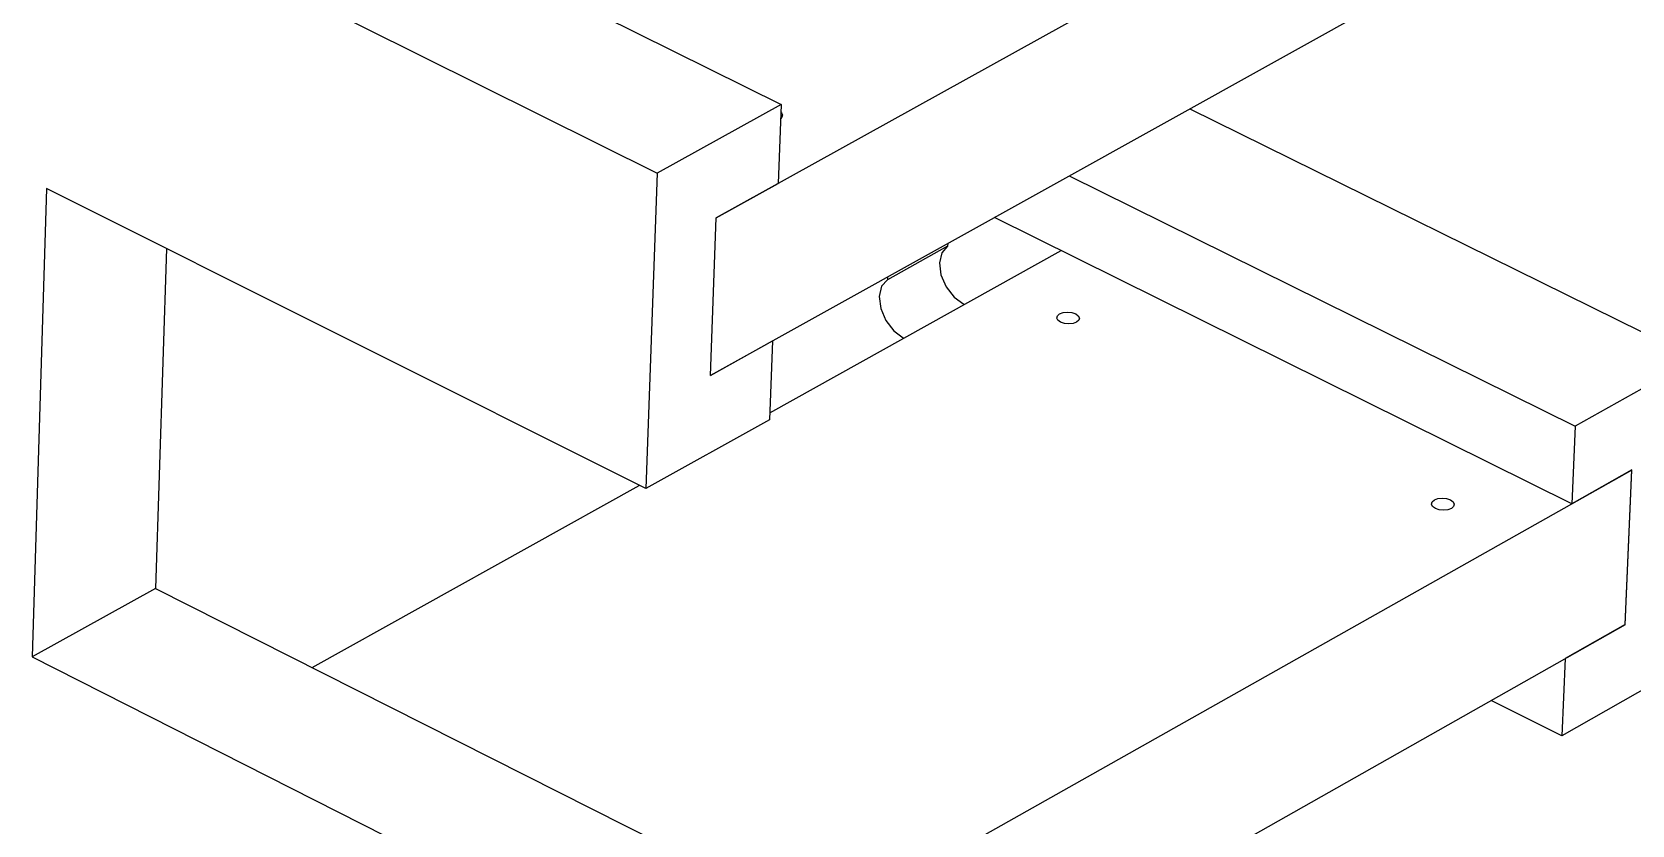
# Model space of a CAD drawing. Extents: x 0 to 154, y 0 to 214.
# Drawn here: x 132.84 to 144.31, y 134.75 to 140.44 of the extents above; entities that cross this region are included whole.
import ezdxf

# ---------------------------------------------------------------- set-up
doc = ezdxf.new("R2010")
doc.units = 0
doc.layers.get('0').update_dxf_attribs({"linetype": 'CONTINUOUS'})

msp = doc.modelspace()

# ---------------------------------------------------------------- linework, layer by layer
at = {"color": 7, "linetype": 'CONTINUOUS'}
for p, q in [((144.556, 142.88), (137.745, 139.107)), ((133.905, 142.054), (138.211, 139.919)), ((144.507, 141.758), (137.704, 137.976)), ((133.015, 141.569), (137.321, 139.427)), ((138.211, 139.919), (137.321, 139.427)), ((138.211, 139.919), (138.19, 139.353)), ((141.142, 139.887), (144.768, 138.097)), ((137.321, 139.427), (137.24, 137.164)), ((140.277, 139.406), (143.904, 137.611)), ((132.944, 139.316), (132.84, 135.957)), ((137.24, 137.164), (132.944, 139.316)), ((137.745, 139.107), (138.19, 139.353)), ((137.704, 137.976), (137.745, 139.107)), ((143.88, 137.055), (139.741, 139.108)), ((133.803, 138.886), (133.725, 136.448)), ((138.129, 137.708), (140.218, 138.871)), ((139.405, 138.903), (138.973, 138.662)), ((139.406, 138.922), (139.405, 138.903)), ((138.973, 138.681), (138.973, 138.662)), ((137.704, 137.976), (138.148, 138.223)), ((138.148, 138.223), (138.127, 137.658)), ((144.768, 138.097), (143.904, 137.611)), ((138.127, 137.658), (137.24, 137.164)), ((143.904, 137.611), (143.88, 137.055)), ((144.312, 137.296), (137.54, 133.481)), ((144.312, 137.298), (143.88, 137.055)), ((144.263, 136.187), (144.312, 137.296)), ((144.264, 136.19), (144.312, 137.298)), ((144.31, 137.297), (144.312, 137.296)), ((134.848, 135.881), (137.194, 137.187)), ((133.725, 136.448), (132.84, 135.957)), ((133.725, 136.448), (138.003, 134.289)), ((144.263, 136.187), (137.5, 132.364)), ((144.264, 136.19), (143.832, 135.946)), ((132.84, 135.957), (137.118, 133.791)), ((143.832, 135.946), (143.808, 135.392)), ((144.67, 135.88), (143.808, 135.392)), ((143.808, 135.392), (143.302, 135.644))]:
    msp.add_line(p, q, dxfattribs=at)
for points in [[(138.209, 139.865), (138.213, 139.86), (138.221, 139.844), (138.217, 139.827), (138.207, 139.817)], [(139.405, 138.903), (139.363, 138.855), (139.346, 138.783), (139.357, 138.697), (139.394, 138.61), (139.451, 138.536), (139.52, 138.486), (139.523, 138.484)], [(138.973, 138.662), (138.931, 138.615), (138.914, 138.542), (138.925, 138.456), (138.962, 138.37), (139.019, 138.296), (139.087, 138.245), (139.091, 138.244)], [(140.323, 138.418), (140.342, 138.404), (140.35, 138.387), (140.346, 138.371), (140.33, 138.357), (140.304, 138.348), (140.273, 138.345), (140.242, 138.348), (140.215, 138.357), (140.195, 138.371), (140.187, 138.387), (140.192, 138.404), (140.208, 138.418), (140.233, 138.427), (140.264, 138.43), (140.295, 138.427), (140.323, 138.418)], [(143.01, 137.083), (143.029, 137.069), (143.038, 137.053), (143.033, 137.036), (143.017, 137.022), (142.992, 137.013), (142.961, 137.009), (142.929, 137.013), (142.902, 137.022), (142.882, 137.036), (142.874, 137.053), (142.879, 137.069), (142.895, 137.083), (142.92, 137.092), (142.951, 137.096), (142.983, 137.092), (143.01, 137.083)]]:
    msp.add_lwpolyline(points, dxfattribs=at)

doc.saveas('drawing.dxf')
